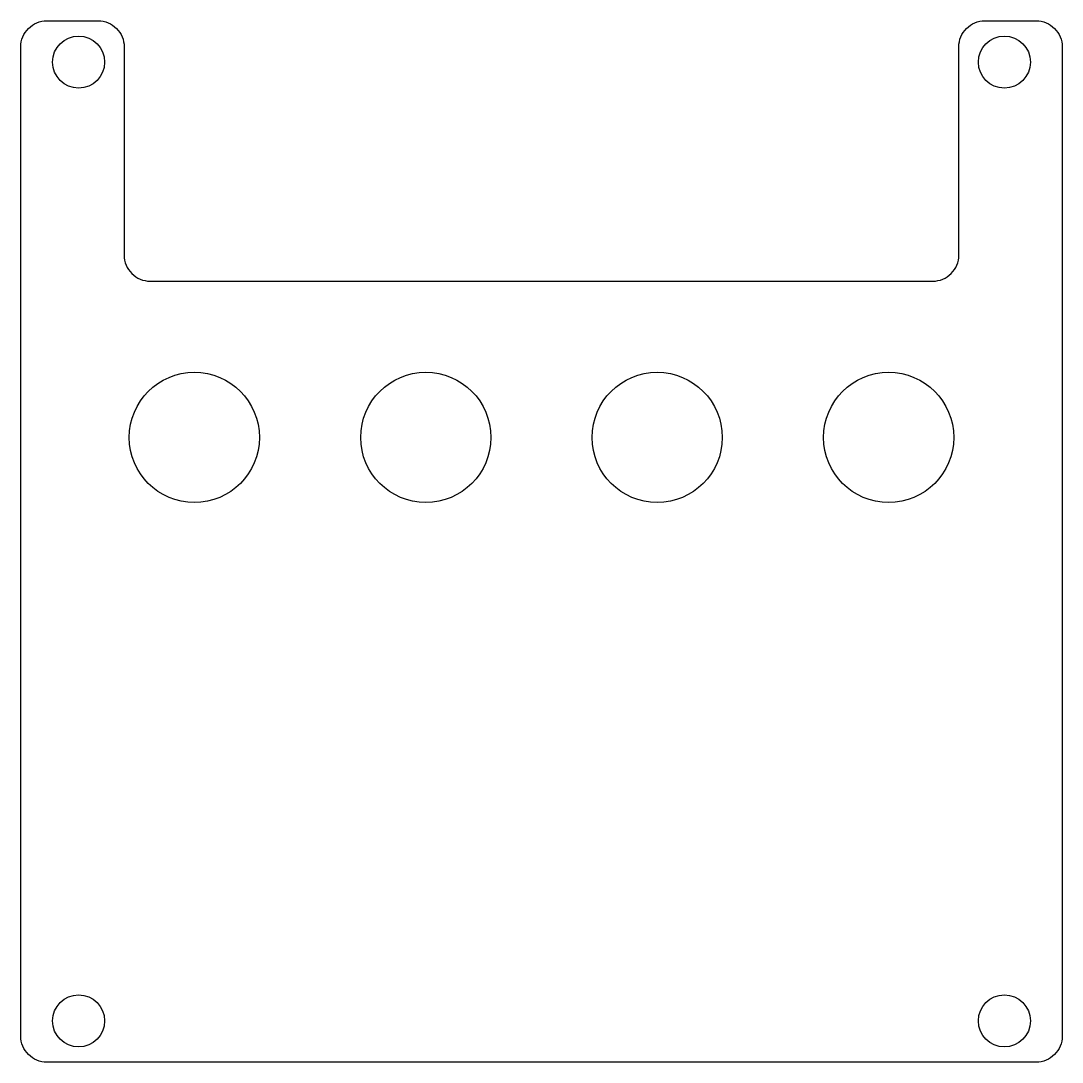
# Model space of a CAD drawing. Header units: millimetres. Extents: x -40 to 40, y -40 to 40.
import ezdxf

# ---------------------------------------------------------------- set-up
doc = ezdxf.new("R2010")
doc.units = ezdxf.units.MM
doc.layers.get('0').update_dxf_attribs({"linetype": 'CONTINUOUS'})

msp = doc.modelspace()

# ---------------------------------------------------------------- linework, layer by layer
msp.add_lwpolyline([(32.062, 38, -0.414214), (34.062, 40), (38, 40, -0.414214), (40, 38), (40, -38, -0.414214), (38, -40), (-38, -40, -0.414214), (-40, -38), (-40, 38, -0.414214), (-38, 40), (-34.062, 40, -0.414214), (-32.062, 38), (-32.062, 22, 0.414214), (-30.062, 20), (30.062, 20, 0.414214), (32.062, 22)], format="xyb", close=True)
msp.add_lwpolyline([(32.062, 38, -0.414214), (34.062, 40), (38, 40, -0.414214), (40, 38), (40, -38, -0.414214), (38, -40), (-38, -40, -0.414214), (-40, -38), (-40, 38, -0.414214), (-38, 40), (-34.062, 40, -0.414214), (-32.062, 38), (-32.062, 22, 0.414214), (-30.062, 20), (30.062, 20, 0.414214), (32.062, 22)], format="xyb", close=True)
for centre, radius in [((-35.56, 36.83), 2), ((-35.56, 36.83), 2), ((35.56, 36.83), 2), ((35.56, 36.83), 2), ((-26.67, 8), 5), ((-26.67, 8), 5), ((-8.89, 8), 5), ((-8.89, 8), 5), ((8.89, 8), 5), ((8.89, 8), 5), ((26.67, 8), 5), ((26.67, 8), 5), ((-35.56, -36.83), 2), ((-35.56, -36.83), 2), ((35.56, -36.83), 2), ((35.56, -36.83), 2)]:
    msp.add_circle(centre, radius)

doc.saveas('drawing.dxf')
